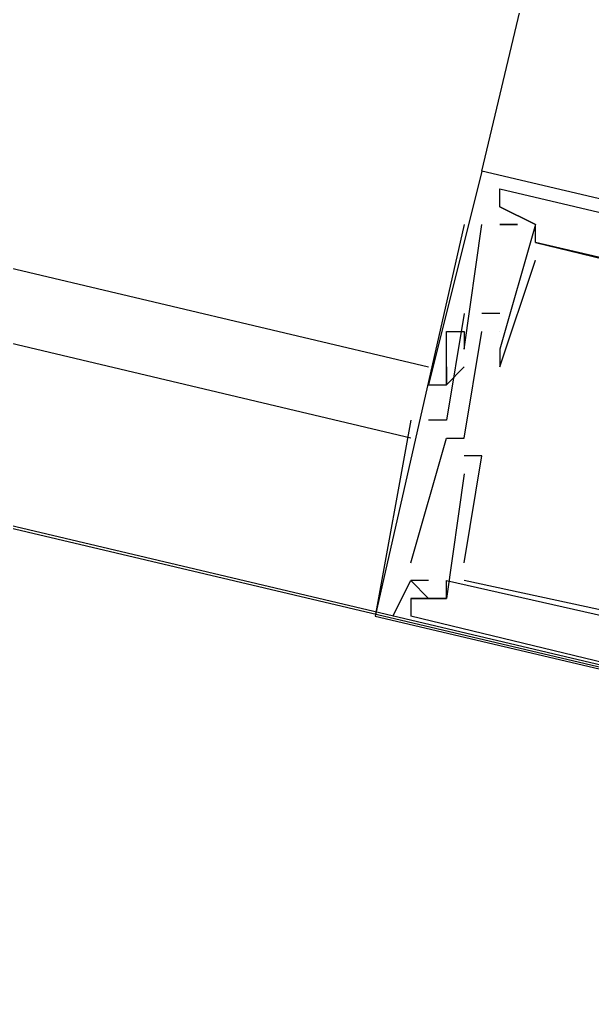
# Model space of a CAD drawing. Header units: feet. Extents: x -84 to 198, y -22 to 181.
# Drawn here: x 123.108 to 123.536, y 111.693 to 112.438 of the extents above; entities that cross this region are included whole.
import ezdxf

# ---------------------------------------------------------------- set-up
doc = ezdxf.new("R2010")
doc.units = ezdxf.units.FT
doc.layers.add('A-LINEA', color=7, linetype='CONTINUOUS')

msp = doc.modelspace()

# ---------------------------------------------------------------- linework, layer by layer
at = {"layer": 'A-LINEA'}
for p, q in [((123.4533, 112.3244), (125.16, 119.5378)), ((97.7467, 118.2578), (123.4133, 112.1778)), ((123.4, 112.1244), (97.6933, 118.2178)), ((112.6267, 114.5378), (131.1067, 110.1644)), ((114.5733, 114.0711), (127.1067, 111.1111)), ((123.4533, 112.3244), (123.4533, 112.3244)), ((123.4533, 112.3244), (123.4533, 112.3244)), ((123.4533, 112.3244), (123.4533, 112.3244)), ((123.4667, 112.3111), (123.4667, 112.3111)), ((123.4667, 112.2978), (123.4667, 112.3111)), ((123.4667, 112.3111), (123.4667, 112.3111)), ((123.4667, 112.2978), (123.4667, 112.3111)), ((123.4667, 112.3111), (123.4667, 112.3111)), ((123.4667, 112.2978), (123.4667, 112.3111)), ((123.4667, 112.2978), (123.4667, 112.2978)), ((123.4667, 112.2978), (123.4667, 112.2978)), ((123.4667, 112.2978), (123.4667, 112.2978)), ((123.4667, 112.2978), (123.4667, 112.2978)), ((123.4667, 112.2978), (123.4667, 112.2978)), ((123.4667, 112.2978), (123.4667, 112.2978)), ((123.4667, 112.2978), (123.4667, 112.2978)), ((123.4667, 112.2978), (123.4667, 112.2978)), ((123.4667, 112.2978), (123.4667, 112.2978)), ((123.44, 112.2844), (123.3733, 111.9911)), ((123.4533, 112.2844), (123.4533, 112.2844)), ((123.4533, 112.2844), (123.4533, 112.2844)), ((123.4533, 112.2844), (123.4533, 112.2844)), ((123.4667, 112.2844), (123.4667, 112.2844)), ((123.4667, 112.2844), (123.4667, 112.2844)), ((123.4667, 112.2844), (123.4667, 112.2844)), ((123.4667, 112.2844), (123.4667, 112.2844)), ((123.4667, 112.2844), (123.4667, 112.2844)), ((123.4667, 112.2844), (123.4667, 112.2844)), ((123.48, 112.2844), (123.48, 112.2844)), ((123.48, 112.2844), (123.48, 112.2844)), ((123.48, 112.2844), (123.48, 112.2844)), ((123.4933, 112.2844), (123.4933, 112.2844)), ((123.4933, 112.2844), (123.4933, 112.2844)), ((123.4933, 112.2844), (123.4933, 112.2844)), ((123.4933, 112.2844), (123.4933, 112.2844)), ((123.4933, 112.2844), (123.4933, 112.2844)), ((123.4933, 112.2844), (123.4933, 112.2844)), ((123.4933, 112.2711), (123.4933, 112.2711)), ((123.4933, 112.2711), (123.4933, 112.2711)), ((123.4933, 112.2711), (123.4933, 112.2711)), ((123.4933, 112.2711), (123.4933, 112.2711)), ((123.4933, 112.2711), (123.4933, 112.2711)), ((123.4933, 112.2711), (123.4933, 112.2711)), ((123.4933, 112.2578), (123.4933, 112.2578)), ((123.4933, 112.2578), (123.4933, 112.2578)), ((123.4933, 112.2578), (123.4933, 112.2578)), ((123.44, 112.2178), (123.44, 112.2178)), ((123.44, 112.2178), (123.44, 112.2178)), ((123.44, 112.2178), (123.44, 112.2178)), ((123.4667, 112.2178), (123.4533, 112.2178)), ((123.4533, 112.2178), (123.4533, 112.2178)), ((123.4667, 112.2178), (123.4533, 112.2178)), ((123.4533, 112.2178), (123.4533, 112.2178)), ((123.4667, 112.2178), (123.4533, 112.2178)), ((123.4533, 112.2178), (123.4533, 112.2178)), ((123.4667, 112.2178), (123.4667, 112.2178)), ((123.4667, 112.2178), (123.4667, 112.2178)), ((123.4667, 112.2178), (123.4667, 112.2178)), ((123.4267, 112.2044), (123.4267, 112.2044)), ((123.4267, 112.2044), (123.4267, 112.2044)), ((123.4267, 112.2044), (123.4267, 112.2044)), ((123.44, 112.2044), (123.44, 112.2044)), ((123.44, 112.2044), (123.44, 112.2044)), ((123.44, 112.2044), (123.44, 112.2044)), ((123.4533, 112.2044), (123.4533, 112.2044)), ((123.4533, 112.2044), (123.4533, 112.2044)), ((123.4533, 112.2044), (123.4533, 112.2044)), ((123.4667, 112.2044), (123.4667, 112.2044)), ((123.4667, 112.2044), (123.4667, 112.2044)), ((123.4667, 112.2044), (123.4667, 112.2044)), ((123.4667, 112.2044), (123.4667, 112.2044)), ((123.4667, 112.2044), (123.4667, 112.2044)), ((123.4667, 112.2044), (123.4667, 112.2044)), ((123.44, 112.1911), (123.44, 112.1911)), ((123.44, 112.1911), (123.44, 112.1911)), ((123.44, 112.1911), (123.44, 112.1911)), ((123.4667, 112.1911), (123.4667, 112.1911)), ((123.4667, 112.1911), (123.4667, 112.1911)), ((123.4667, 112.1911), (123.4667, 112.1911)), ((123.4267, 112.1778), (123.4267, 112.1778)), ((123.4267, 112.1778), (123.4267, 112.1778)), ((123.4267, 112.1778), (123.4267, 112.1778)), ((123.4267, 112.1778), (123.4267, 112.1778)), ((123.4267, 112.1778), (123.4267, 112.1778)), ((123.4267, 112.1778), (123.4267, 112.1778)), ((123.44, 112.1778), (123.44, 112.1778)), ((123.44, 112.1778), (123.44, 112.1778)), ((123.44, 112.1778), (123.44, 112.1778)), ((123.4667, 112.1778), (123.4667, 112.1778)), ((123.4667, 112.1778), (123.4667, 112.1778)), ((123.4667, 112.1778), (123.4667, 112.1778)), ((123.4133, 112.1644), (123.4133, 112.1644)), ((123.4133, 112.1644), (123.4133, 112.1644)), ((123.4133, 112.1644), (123.4133, 112.1644)), ((123.4267, 112.1644), (123.4267, 112.1644)), ((123.4267, 112.1644), (123.4267, 112.1644)), ((123.4267, 112.1644), (123.4267, 112.1644)), ((123.4267, 112.1644), (123.4267, 112.1644)), ((123.4267, 112.1644), (123.4267, 112.1644)), ((123.4267, 112.1644), (123.4267, 112.1644)), ((123.4, 112.1378), (123.4, 112.1378)), ((123.4, 112.1378), (123.4, 112.1378)), ((123.4, 112.1378), (123.4, 112.1378)), ((123.4133, 112.1378), (123.4133, 112.1378)), ((123.4133, 112.1378), (123.4133, 112.1378)), ((123.4133, 112.1378), (123.4133, 112.1378)), ((123.4267, 112.1378), (123.4267, 112.1378)), ((123.4267, 112.1378), (123.4267, 112.1378)), ((123.4267, 112.1378), (123.4267, 112.1378)), ((123.4267, 112.1244), (123.4267, 112.1244)), ((123.4267, 112.1244), (123.4267, 112.1244)), ((123.4267, 112.1244), (123.4267, 112.1244)), ((123.44, 112.1244), (123.44, 112.1244)), ((123.44, 112.1244), (123.44, 112.1244)), ((123.44, 112.1244), (123.44, 112.1244)), ((123.44, 112.1111), (123.44, 112.1111)), ((123.44, 112.1111), (123.44, 112.1111)), ((123.44, 112.1111), (123.44, 112.1111)), ((123.4533, 112.1111), (123.4533, 112.1111)), ((123.4533, 112.1111), (123.4533, 112.1111)), ((123.4533, 112.1111), (123.4533, 112.1111)), ((123.44, 112.0978), (123.44, 112.0978)), ((123.44, 112.0978), (123.44, 112.0978)), ((123.44, 112.0978), (123.44, 112.0978)), ((123.4, 112.0311), (123.4, 112.0311)), ((123.4, 112.0311), (123.4, 112.0311)), ((123.4, 112.0311), (123.4, 112.0311)), ((123.44, 112.0311), (123.44, 112.0311)), ((123.44, 112.0311), (123.44, 112.0311)), ((123.44, 112.0311), (123.44, 112.0311)), ((123.4133, 112.0178), (123.4, 112.0178)), ((123.4, 112.0178), (123.4, 112.0178)), ((123.4, 112.0178), (123.4, 112.0178)), ((123.4133, 112.0178), (123.4, 112.0178)), ((123.4, 112.0178), (123.4, 112.0178)), ((123.4, 112.0178), (123.4, 112.0178)), ((123.4133, 112.0178), (123.4, 112.0178)), ((123.4, 112.0178), (123.4, 112.0178)), ((123.4, 112.0178), (123.4, 112.0178)), ((123.4133, 112.0178), (123.4133, 112.0178)), ((123.4133, 112.0178), (123.4133, 112.0178)), ((123.4133, 112.0178), (123.4133, 112.0178)), ((123.4267, 112.0178), (123.4267, 112.0178)), ((123.4267, 112.0178), (123.4267, 112.0178)), ((123.4267, 112.0178), (123.4267, 112.0178)), ((123.44, 112.0178), (123.44, 112.0178)), ((123.44, 112.0178), (123.44, 112.0178)), ((123.44, 112.0178), (123.44, 112.0178)), ((123.4, 112.0044), (123.4, 112.0044)), ((123.4, 112.0044), (123.4, 112.0044)), ((123.4, 112.0044), (123.4, 112.0044)), ((123.4, 112.0044), (123.4, 112.0044)), ((123.4, 112.0044), (123.4, 112.0044)), ((123.4, 112.0044), (123.4, 112.0044)), ((123.4133, 112.0044), (123.4133, 112.0044)), ((123.4133, 112.0044), (123.4133, 112.0044)), ((123.4133, 112.0044), (123.4133, 112.0044)), ((123.4267, 112.0044), (123.4267, 112.0044)), ((123.4267, 112.0044), (123.4267, 112.0044)), ((123.4267, 112.0044), (123.4267, 112.0044)), ((123.4267, 112.0044), (123.4267, 112.0044)), ((123.4267, 112.0044), (123.4267, 112.0044)), ((123.4267, 112.0044), (123.4267, 112.0044)), ((123.3733, 111.9911), (123.3733, 111.9911)), ((123.3733, 111.9911), (123.3733, 111.9911)), ((123.3733, 111.9911), (123.3733, 111.9911)), ((123.3867, 111.9911), (123.3867, 111.9911)), ((123.3867, 111.9911), (123.3867, 111.9911)), ((123.3867, 111.9911), (123.3867, 111.9911)), ((123.4, 111.9911), (123.4, 111.9911)), ((123.84, 111.8844), (123.4, 111.9911)), ((123.4, 111.9911), (123.4, 111.9911)), ((123.4, 111.9911), (123.4, 111.9911)), ((123.84, 111.8844), (123.4, 111.9911)), ((123.4, 111.9911), (123.4, 111.9911)), ((123.4, 111.9911), (123.4, 111.9911)), ((123.84, 111.8844), (123.4, 111.9911)), ((123.4, 111.9911), (123.4, 111.9911))]:
    msp.add_line(p, q, dxfattribs=at)
for points in [[(124.1333, 112.1511), (124.1333, 112.1644), (123.4533, 112.3244), (123.4133, 112.1644), (123.4267, 112.1644), (123.44, 112.1778)], [(124.1333, 112.1511), (124.1333, 112.1644), (123.4533, 112.3244), (123.4133, 112.1644), (123.4267, 112.1644), (123.44, 112.1778)], [(124.1333, 112.1511), (124.1333, 112.1644), (123.4533, 112.3244), (123.4133, 112.1644), (123.4267, 112.1644), (123.44, 112.1778)], [(123.8933, 112.1911), (123.8933, 112.1778), (123.4933, 112.2711), (123.4933, 112.2844), (123.4667, 112.2978), (123.4667, 112.3111)], [(123.4667, 112.3111), (123.92, 112.2044), (123.9067, 112.1911), (123.9067, 112.1778), (123.9067, 112.1911)], [(123.8933, 112.1911), (123.8933, 112.1778), (123.4933, 112.2711), (123.4933, 112.2844), (123.4667, 112.2978), (123.4667, 112.3111)], [(123.4667, 112.3111), (123.92, 112.2044), (123.9067, 112.1911), (123.9067, 112.1778), (123.9067, 112.1911)], [(123.8933, 112.1911), (123.8933, 112.1778), (123.4933, 112.2711), (123.4933, 112.2844), (123.4667, 112.2978), (123.4667, 112.3111)], [(123.4667, 112.3111), (123.92, 112.2044), (123.9067, 112.1911), (123.9067, 112.1778), (123.9067, 112.1911)], [(123.4667, 112.2978), (123.4933, 112.2844), (123.4667, 112.1911), (123.4667, 112.1778), (123.4933, 112.2578)], [(123.4667, 112.2978), (123.4933, 112.2844), (123.4667, 112.1911), (123.4667, 112.1778), (123.4933, 112.2578)], [(123.4667, 112.2978), (123.4933, 112.2844), (123.4667, 112.1911), (123.4667, 112.1778), (123.4933, 112.2578)], [(123.4267, 112.1778), (123.4267, 112.1644), (123.4267, 112.1778), (123.4267, 112.2044), (123.44, 112.2044), (123.44, 112.1911), (123.4533, 112.2844)], [(123.4267, 112.1778), (123.4267, 112.1644), (123.4267, 112.1778), (123.4267, 112.2044), (123.44, 112.2044), (123.44, 112.1911), (123.4533, 112.2844)], [(123.4267, 112.1778), (123.4267, 112.1644), (123.4267, 112.1778), (123.4267, 112.2044), (123.44, 112.2044), (123.44, 112.1911), (123.4533, 112.2844)], [(123.4667, 112.2844), (123.48, 112.2844), (123.4667, 112.2844)], [(123.4667, 112.2844), (123.48, 112.2844), (123.4667, 112.2844)], [(123.4667, 112.2844), (123.48, 112.2844), (123.4667, 112.2844)], [(123.4933, 112.2711), (123.9867, 112.1511), (123.9733, 112.0578), (123.9733, 112.0578), (123.9867, 112.0711), (123.9733, 112.0711), (124, 112.1511), (124.0133, 112.1778)], [(123.4933, 112.2711), (123.9867, 112.1511), (123.9733, 112.0578), (123.9733, 112.0578), (123.9867, 112.0711), (123.9733, 112.0711), (124, 112.1511), (124.0133, 112.1778)], [(123.4933, 112.2711), (123.9867, 112.1511), (123.9733, 112.0578), (123.9733, 112.0578), (123.9867, 112.0711), (123.9733, 112.0711), (124, 112.1511), (124.0133, 112.1778)], [(123.44, 112.2178), (123.4267, 112.1378), (123.4133, 112.1378)], [(123.44, 112.2178), (123.4267, 112.1378), (123.4133, 112.1378)], [(123.44, 112.2178), (123.4267, 112.1378), (123.4133, 112.1378)], [(123.4, 112.0311), (123.4267, 112.1244), (123.44, 112.1244), (123.4533, 112.2044)], [(123.4, 112.0311), (123.4267, 112.1244), (123.44, 112.1244), (123.4533, 112.2044)], [(123.4, 112.0311), (123.4267, 112.1244), (123.44, 112.1244), (123.4533, 112.2044)], [(123.4, 112.1378), (123.3733, 111.9911), (124.0533, 111.8311), (124.0533, 111.8444)], [(123.4, 112.1378), (123.3733, 111.9911), (124.0533, 111.8311), (124.0533, 111.8444)], [(123.4, 112.1378), (123.3733, 111.9911), (124.0533, 111.8311), (124.0533, 111.8444)], [(123.44, 112.0311), (123.4533, 112.1111), (123.44, 112.1111)], [(123.44, 112.0311), (123.4533, 112.1111), (123.44, 112.1111)], [(123.44, 112.0311), (123.4533, 112.1111), (123.44, 112.1111)], [(123.44, 112.0978), (123.4267, 112.0044), (123.4, 112.0044), (123.4, 111.9911)], [(123.44, 112.0978), (123.4267, 112.0044), (123.4, 112.0044), (123.4, 111.9911)], [(123.44, 112.0978), (123.4267, 112.0044), (123.4, 112.0044), (123.4, 111.9911)], [(123.3867, 111.9911), (123.4, 112.0178), (123.4133, 112.0044)], [(123.3867, 111.9911), (123.4, 112.0178), (123.4133, 112.0044)], [(123.3867, 111.9911), (123.4, 112.0178), (123.4133, 112.0044)], [(123.4, 112.0044), (123.4267, 112.0044), (123.4267, 112.0178), (123.84, 111.9244), (123.8267, 111.9111)], [(123.4, 112.0044), (123.4267, 112.0044), (123.4267, 112.0178), (123.84, 111.9244), (123.8267, 111.9111)], [(123.4, 112.0044), (123.4267, 112.0044), (123.4267, 112.0178), (123.84, 111.9244), (123.8267, 111.9111)], [(123.9467, 111.9911), (123.9333, 111.9111), (123.44, 112.0178)], [(123.9467, 111.9911), (123.9333, 111.9111), (123.44, 112.0178)], [(123.9467, 111.9911), (123.9333, 111.9111), (123.44, 112.0178)]]:
    msp.add_lwpolyline(points, dxfattribs=at)

doc.saveas('drawing.dxf')
